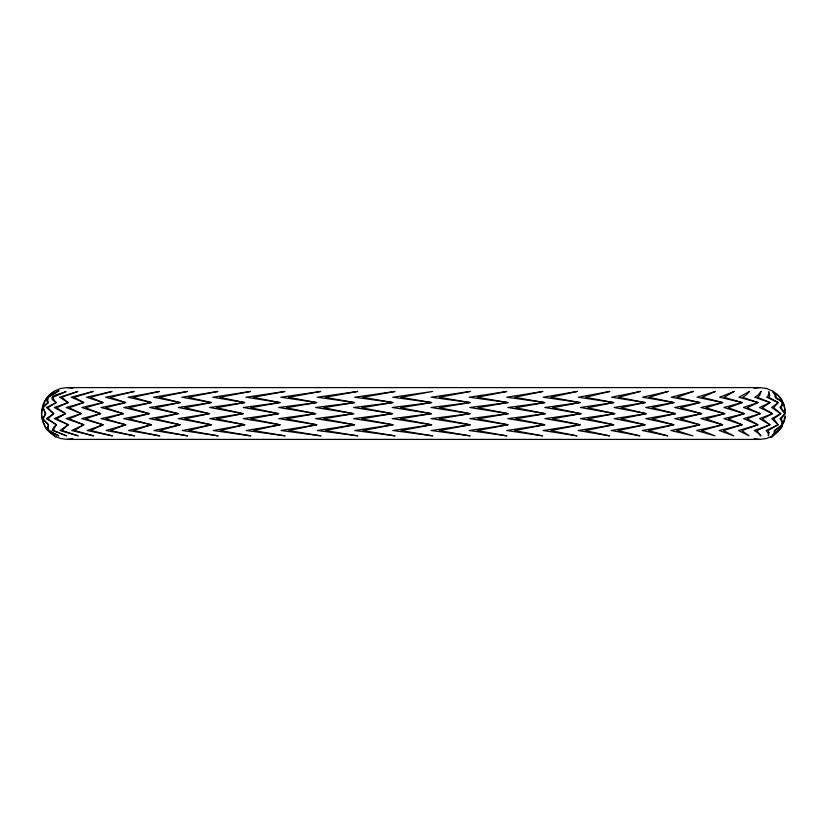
<?xml version="1.0" encoding="UTF-8"?>
<svg xmlns="http://www.w3.org/2000/svg" width="827" height="827" viewBox="0 0 827 827"><rect width="100%" height="100%" fill="white"/><g stroke="black" fill="none" stroke-linecap="round" stroke-linejoin="round"><path stroke-width="1.24" d="M42.611 407.794C45.278 412.166 46.519 414.492 42.497 418.39C42.332 420.705 43.19 422.897 44.596 424.768C42.218 428.2 67.194 445.246 49.227 431.818C42.26 424.664 36.471 408.135 48.379 402.563L47.666 400.547L48.328 397.311C66.935 386.581 57.373 390.416 47.708 397.446C42.632 402.087 41.639 409.324 41.67 415.919M785.236 412.621L783.955 404.827L781.825 400.082L777.887 395.182L772.687 391.46L778.031 395.182L781.35 399.472L784.254 405.571L785.226 410.264M42.642 406.801L45.65 399.472L48.969 395.182L54.313 391.46L52.711 393.249M785.236 416.653L784.296 421.346L782.88 423.91M782.952 423.827L785.33 415.919M778.734 430.288C758.349 448.172 783.862 428.51 782.404 424.768L781.422 427.445L776.935 431.818M784.503 418.39L784.43 418.917M52.876 393.311C58.872 387.057 41.536 399.555 48.379 402.563L43.118 407.752L45.743 413.665L43.066 418.855L48.514 424.768L48.183 428.21L49.031 430.598L58.717 435.87L48.566 430.516M54.303 391.068L60.547 388.483L67.256 387.594L759.744 387.594L766.453 388.483L772.697 391.068M772.697 435.932L766.453 438.517L759.744 439.406L67.256 439.406L60.547 438.517L54.303 435.932M67.256 439.406L72.838 438.661M754.162 388.339L759.744 387.594M754.162 438.661L759.744 439.406M67.256 387.594L72.838 388.339M52.701 433.462L53.982 435.023M42.57 418.917L48.514 424.768L47.594 427.445L48.266 430.288M41.95 416.736L42.497 418.39M761.026 391.46L759.837 395.182L757.584 397.311L770.071 402.563L762.349 407.752L772.49 413.665L762.391 418.855L769.947 424.768L756.943 430.598C765.058 441.68 759.289 432.821 754.183 430.516L769.947 424.768L759.589 418.627L772.49 413.665L759.486 407.494L770.071 402.563L754.7 397.229L757.966 395.182L761.026 391.46M782.414 402.563L782.228 405.571L781.153 407.752L784.988 413.665L781.205 418.855L782.259 421.346L782.28 424.768L775.364 430.598L774.94 432.686L772.263 435.87L774.134 433.307L774.279 430.516L782.28 424.768L782.011 421.956L780.057 418.627L784.988 413.665L779.954 407.494L781.918 404.827L782.414 402.563L776.046 397.311C776.853 393.807 768.883 387.015 775.188 395.182C773.41 399.534 781.101 398.965 782.414 402.563M52.266 430.288L66.573 435.87L53.714 430.598L54.2 428.21L56.432 424.768L47.79 418.855L53.672 413.665L47.832 407.752L56.298 402.563L54.344 400.547L53.021 397.311L65.974 391.522C62.077 394.065 43.624 395.409 56.298 402.563L46.467 407.494L53.672 413.665L46.353 418.627L56.432 424.768L53.621 427.445L52.266 430.288M768.986 432.686L768.428 435.819L768.2 433.307L766.164 430.516L778.114 424.768L773.772 418.855L780.75 413.665L773.721 407.752L778.238 402.563L768.759 397.311L769.834 395.182L768.821 391.46L768.521 395.182L766.701 397.229L778.238 402.563L771.674 407.494L780.75 413.665L771.787 418.627L778.114 424.768L768.097 430.598L768.986 432.686M749.427 391.46L746.047 395.182L742.636 397.311L758.008 402.563L747.143 407.752L760.292 413.665L747.194 418.855L757.883 424.768L742.026 430.598L749.055 435.87L738.47 430.516L757.883 424.768L743.597 418.627L760.292 413.665L743.494 407.494L758.008 402.563L738.966 397.229L749.427 391.46M64.144 428.21L62.345 430.598L78.234 435.87L60.04 430.516L68.259 424.768L56.515 418.855L65.54 413.665L56.567 407.752L68.124 402.563L61.663 397.311L77.81 391.46L59.482 397.229L68.124 402.563L54.365 407.494L65.54 413.665L54.251 418.627L68.259 424.768L64.144 428.21M734.149 391.46L724.08 397.311L742.16 402.563L728.298 407.752L744.29 413.665L728.339 418.855L742.046 424.768L723.511 430.598L733.797 435.87L719.201 430.516L742.046 424.768L723.987 418.627L744.29 413.665L723.894 407.494L742.16 402.563L719.666 397.229L734.149 391.46M77.924 428.21L74.833 430.598L93.565 435.87L71.701 430.516L83.868 424.768L69.158 418.855L81.232 413.665L69.199 407.752L83.734 402.563L74.161 397.311L93.162 391.46L71.163 397.229L83.734 402.563L66.181 407.494L81.232 413.665L66.077 418.627L83.868 424.768L77.924 428.21M715.345 391.46L702.113 397.311L722.705 402.563L705.989 407.752L724.669 413.665L706.031 418.855L722.612 424.768L701.596 430.598L715.035 435.87L696.582 430.516L722.612 424.768L700.976 418.627L724.669 413.665L700.893 407.494L722.705 402.563L697.006 397.229L715.345 391.46M95.384 428.21L91.022 430.598L112.41 435.87L87.114 430.516L103.086 424.768L85.574 418.855L100.553 413.665L85.615 407.752L102.961 402.563L90.381 397.311L112.017 391.46L86.597 397.229L102.961 402.563L81.811 407.494L100.553 413.665L81.708 418.627L103.086 424.768L95.384 428.21M116.328 428.21L110.746 430.598L134.543 435.87L106.104 430.516L125.714 424.768L105.577 418.855L123.306 413.665L105.618 407.752L125.59 402.563L110.136 397.311L134.17 391.46L105.608 397.229L125.59 402.563L101.08 407.494L123.306 413.665L100.977 418.627L125.714 424.768L116.328 428.21M693.243 391.46L676.993 397.311L699.88 402.563L680.487 407.752L701.637 413.665L680.518 418.855L699.787 424.768L676.527 430.598L692.964 435.87L670.862 430.516L699.787 424.768L674.822 418.627L701.637 413.665L674.739 407.494L699.88 402.563L671.245 397.229L693.243 391.46M140.518 428.21L133.778 430.598L159.735 435.87L128.464 430.516L151.486 424.768L128.96 418.855L149.242 413.665L129.002 407.752L151.372 402.563L133.219 397.311L159.394 391.46L127.999 397.229L151.372 402.563L123.771 407.494L149.242 413.665L123.678 418.627L151.486 424.768L140.518 428.21M668.082 391.46L648.988 397.311L673.902 402.563L652.058 407.752L675.452 413.665L652.079 418.855L673.819 424.768L648.575 430.598L667.823 435.87L642.321 430.516L673.819 424.768L645.794 418.627L675.452 413.665L645.732 407.494L673.902 402.563L642.651 397.229L668.082 391.46M167.705 428.21L159.89 430.598L187.708 435.87L153.946 430.516L180.131 424.768L155.455 418.855L178.074 413.665L155.486 407.752L180.028 402.563L159.363 397.311L187.388 391.46L153.522 397.229L180.028 402.563L149.625 407.494L178.074 413.665L149.542 418.627L180.131 424.768L167.705 428.21M640.119 391.46L618.4 397.311L645.081 402.563L621.005 407.752L646.394 413.665L621.036 418.855L645.008 424.768L618.048 430.598L639.912 435.87L611.267 430.516L645.008 424.768L614.234 418.627L646.394 413.665L614.172 407.494L645.081 402.563L611.556 397.229L640.119 391.46M197.591 428.21L188.773 430.598L218.163 435.87L182.26 430.516L211.34 424.768L184.783 418.855L209.479 413.665L184.814 407.752L211.247 402.563L188.298 397.311L217.873 391.46L181.888 397.229L211.247 402.563L178.384 407.494L209.479 413.665L178.301 418.627L211.34 424.768L197.591 428.21M609.685 391.46L585.568 397.311L613.717 402.563L587.687 407.752L614.781 413.665L587.708 418.855L613.655 424.768L585.289 430.598L609.509 435.87L578.052 430.516L613.655 424.768L580.461 418.627L614.781 413.665L580.42 407.494L613.717 402.563L578.29 397.229L609.685 391.46M229.834 428.21L220.116 430.598L250.746 435.87L213.118 430.516L244.751 424.768L216.612 418.855L243.128 413.665L216.643 407.752L244.678 402.563L219.703 397.311L250.498 391.46L212.787 397.229L244.678 402.563L209.707 407.494L243.128 413.665L209.644 418.627L244.751 424.768L229.834 428.21M577.091 391.46L550.854 397.311L580.161 402.563L552.457 407.752L580.967 413.665L552.477 418.855L580.109 424.768L550.637 430.598L576.967 435.87L543.039 430.516L580.109 424.768L544.869 418.627L580.967 413.665L544.828 407.494L580.161 402.563L543.215 397.229L577.091 391.46M264.092 428.21L253.579 430.598L285.119 435.87L246.177 430.516L280.022 424.768L250.591 418.855L278.637 413.665L250.622 407.752L279.95 402.563L253.227 397.311L284.901 391.46L245.888 397.229L279.95 402.563L243.272 407.494L278.637 413.665L243.21 418.627L280.022 424.768L264.092 428.21M299.984 428.21L288.799 430.598L320.897 435.87L281.056 430.516L316.751 424.768L286.369 418.855L315.625 413.665L286.39 407.752L316.7 402.563L288.509 397.311L320.721 391.46L280.829 397.229L316.7 402.563L278.699 407.494L315.625 413.665L278.658 418.627L316.751 424.768L299.984 428.21M542.719 391.46L514.632 397.311L544.776 402.563L515.707 407.752L545.324 413.665L515.728 418.855L544.745 424.768L514.487 430.598L542.626 435.87L506.6 430.516L544.745 424.768L507.83 418.627L545.324 413.665L507.809 407.494L544.776 402.563L506.724 397.229L542.719 391.46M337.127 428.21L325.373 430.598L357.688 435.87L317.392 430.516L354.545 424.768L323.533 418.855L353.687 413.665L323.553 407.752L354.494 402.563L325.166 397.311L357.564 391.46L317.217 397.229L354.494 402.563L315.604 407.494L353.687 413.665L315.563 418.627L354.545 424.768L337.127 428.21M506.62 391.522L477.293 397.311L507.954 402.563L477.841 407.752L508.233 413.665L477.851 418.855L507.943 424.768L477.22 430.598L506.868 435.87L469.147 430.516L507.943 424.768L469.767 418.627L508.233 413.665L469.746 407.494L507.954 402.563L469.209 397.229L506.61 391.502M375.107 428.21L362.929 430.598L395.099 435.87L354.783 430.516L392.98 424.768L361.688 418.855L392.401 413.665L361.699 407.752L392.949 402.563L362.784 397.311L395.006 391.46L354.669 397.229L392.949 402.563L353.584 407.494L392.401 413.665L353.553 418.627L392.98 424.768L375.107 428.21M413.5 428.21L401.033 430.598L432.697 435.87L392.815 430.516L431.632 424.768L400.402 418.855L431.343 413.665L400.413 407.752L431.622 402.563L400.95 397.311L432.655 391.46L392.763 397.229L431.622 402.563L392.215 407.494L431.343 413.665L392.205 418.627L431.632 424.768L413.5 428.21M470.098 391.46L439.271 397.311L470.098 402.563L439.271 407.752L470.098 413.665L439.271 418.855L470.098 424.768L439.271 430.598L470.098 435.87L431.074 430.516L470.098 424.768L431.074 418.627L470.098 413.665L431.074 407.494L470.098 402.563L431.074 397.229L470.098 391.46"/></g></svg>
